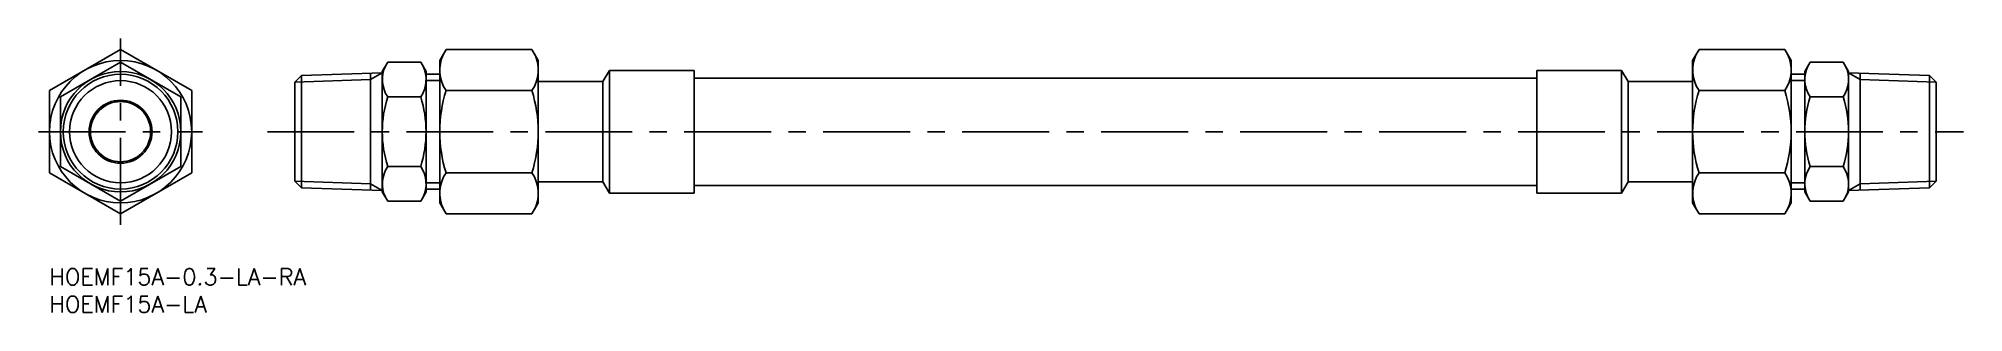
# Model space of a CAD drawing. Extents: x -2 to 350, y -8 to 42.
import ezdxf

# ---------------------------------------------------------------- set-up
doc = ezdxf.new("R2010")
doc.units = 0
doc.header["$LTSCALE"] = 0.5
doc.linetypes.add('CENTER', pattern=[50.8, 31.75, -6.35, 6.35, -6.35])
for name, color, linetype in [('MSM_CENTER', 1, 'CENTER'), ('MSM_CONTINUOUS', 7, 'CONTINUOUS'), ('MSM_NARROW', 5, 'CONTINUOUS'), ('MSM_PART_NUMBER', 7, 'CONTINUOUS')]:
    doc.layers.add(name, color=color, linetype=linetype)
doc.styles.get("Standard").update_dxf_attribs({"font": 'txt.shx', "height": 3, "bigfont": 'bigfont.shx'})

# ---------------------------------------------------------------- blocks, each defined once
blk = doc.blocks.new('*U11')
at = {"layer": 'MSM_PART_NUMBER'}
blk.add_text('HOEMF15A-0.3-LA-RA', height=3, dxfattribs=at).set_placement((0, -3))
blk = doc.blocks.new('*U12')
at = {"layer": 'MSM_PART_NUMBER'}
blk.add_text('HOEMF15A-LA', height=3, dxfattribs=at).set_placement((0, -8))

msp = doc.modelspace()

# ---------------------------------------------------------------- linework, layer by layer
at = {"layer": 'MSM_CENTER'}
for p, q in [((13, 8), (13, 42.02)), ((-2, 25.01), (28, 25.01)), ((39.84, 25.01), (349.84, 25.01))]:
    msp.add_line(p, q, dxfattribs=at)
at = {"layer": 'MSM_CONTINUOUS'}
for p, q in [((0, 32.52), (13, 40.02)), ((26, 32.52), (13, 40.02)), ((71.34, 38.01), (72.5, 40.02)), ((72.5, 40.02), (88.18, 40.02)), ((89.34, 38.01), (88.18, 40.02)), ((300.34, 38.01), (301.5, 40.02)), ((317.18, 40.02), (301.5, 40.02)), ((318.34, 38.01), (317.18, 40.02)), ((2, 31.36), (13, 37.71)), ((13, 37.71), (24, 31.36)), ((46.05, 35.25), (44.84, 34.04)), ((46.05, 35.25), (60.84, 35.76)), ((46.05, 35.25), (46.05, 14.78)), ((58.7, 35.69), (58.7, 14.33)), ((60.84, 36.01), (61.82, 37.71)), ((60.84, 36.01), (60.84, 14.01)), ((61.82, 37.71), (67.86, 37.71)), ((68.84, 36.01), (67.86, 37.71)), ((68.84, 36.01), (68.84, 14.01)), ((68.84, 35.49), (71.34, 35.49)), ((71.34, 38.01), (71.34, 12.01)), ((89.34, 38.01), (89.34, 12.01)), ((102.34, 36.21), (101.16, 34.16)), ((102.34, 36.21), (102.34, 13.81)), ((102.34, 36.21), (117.84, 36.21)), ((117.84, 36.21), (117.84, 13.81)), ((271.84, 13.81), (271.84, 36.21)), ((287.34, 36.21), (271.84, 36.21)), ((287.34, 13.81), (287.34, 36.21)), ((287.34, 36.21), (288.53, 34.16)), ((300.34, 12.01), (300.34, 38.01)), ((318.34, 12.01), (318.34, 38.01)), ((320.84, 35.49), (318.34, 35.49)), ((320.84, 36.01), (321.82, 37.71)), ((320.84, 14.01), (320.84, 36.01)), ((327.86, 37.71), (321.82, 37.71)), ((328.84, 36.01), (327.86, 37.71)), ((328.84, 14.01), (328.84, 36.01)), ((343.64, 35.25), (328.84, 35.76)), ((330.98, 14.33), (330.98, 35.69)), ((343.64, 14.78), (343.64, 35.25)), ((343.64, 35.25), (344.84, 34.04)), ((0, 17.51), (0, 32.52)), ((26, 17.51), (26, 32.52)), ((44.84, 15.98), (44.84, 34.04)), ((72.5, 32.52), (88.18, 32.52)), ((89.34, 34.16), (101.16, 34.16)), ((101.16, 34.16), (101.16, 15.86)), ((117.84, 34.81), (271.84, 34.81)), ((288.53, 15.86), (288.53, 34.16)), ((300.34, 34.16), (288.53, 34.16)), ((317.18, 32.52), (301.5, 32.52)), ((344.84, 34.04), (344.84, 15.98)), ((2, 18.66), (2, 31.36)), ((24, 18.66), (24, 31.36)), ((61.82, 31.36), (67.86, 31.36)), ((68.84, 31.36), (68.86, 31.36)), ((320.84, 31.36), (320.82, 31.36)), ((327.86, 31.36), (321.82, 31.36)), ((2, 18.66), (13, 12.31)), ((13, 12.31), (24, 18.66)), ((61.82, 18.66), (67.86, 18.66)), ((68.84, 18.66), (68.86, 18.66)), ((320.84, 18.66), (320.82, 18.66)), ((327.86, 18.66), (321.82, 18.66)), ((0, 17.51), (13, 10)), ((13, 10), (26, 17.51)), ((46.05, 14.78), (44.84, 15.98)), ((46.05, 14.78), (60.84, 14.26)), ((68.84, 14.53), (71.34, 14.53)), ((72.5, 17.51), (88.18, 17.51)), ((89.34, 15.86), (101.16, 15.86)), ((102.34, 13.81), (101.16, 15.86)), ((117.84, 15.21), (271.84, 15.21)), ((287.34, 13.81), (288.53, 15.86)), ((300.34, 15.86), (288.53, 15.86)), ((317.18, 17.51), (301.5, 17.51)), ((320.84, 14.53), (318.34, 14.53)), ((343.64, 14.78), (328.84, 14.26)), ((343.64, 14.78), (344.84, 15.98)), ((60.84, 14.01), (61.82, 12.31)), ((61.82, 12.31), (67.86, 12.31)), ((68.84, 14.01), (67.86, 12.31)), ((71.34, 12.01), (72.5, 10)), ((89.34, 12.01), (88.18, 10)), ((102.34, 13.81), (117.84, 13.81)), ((287.34, 13.81), (271.84, 13.81)), ((300.34, 12.01), (301.5, 10)), ((318.34, 12.01), (317.18, 10)), ((320.84, 14.01), (321.82, 12.31)), ((327.86, 12.31), (321.82, 12.31)), ((328.84, 14.01), (327.86, 12.31)), ((72.5, 10), (88.18, 10)), ((317.18, 10), (301.5, 10))]:
    msp.add_line(p, q, dxfattribs=at)
for radius in [13, 11, 10.48, 5.75, 5.5]:
    msp.add_circle((13, 25.01), radius, dxfattribs=at)
for centre, radius, start, end in [((77.99, 36.27), 6.65, 154.3842, 214.3842), ((82.7, 36.27), 6.65, 325.6158, 25.6158), ((306.99, 36.27), 6.65, 154.3842, 214.3842), ((311.7, 36.27), 6.65, 325.6158, 25.6158), ((66.47, 34.54), 5.62, 154.3842, 214.3842), ((63.22, 34.54), 5.62, 325.6158, 25.6158), ((326.47, 34.54), 5.62, 154.3842, 214.3842), ((323.22, 34.54), 5.62, 325.6158, 25.6158), ((96.18, 25.01), 24.84, 162.412, 197.588), ((64.5, 25.01), 24.84, 342.412, 17.588), ((325.18, 25.01), 24.84, 162.412, 197.588), ((293.5, 25.01), 24.84, 342.412, 17.588), ((81.86, 25.01), 21.02, 162.412, 197.588), ((47.82, 25.01), 21.02, 342.412, 17.588), ((341.86, 25.01), 21.02, 162.412, 197.588), ((307.82, 25.01), 21.02, 342.412, 17.588), ((66.47, 15.48), 5.62, 145.6158, 205.6158), ((63.22, 15.48), 5.62, 334.3842, 34.3842), ((326.47, 15.48), 5.62, 145.6158, 205.6158), ((323.22, 15.48), 5.62, 334.3842, 34.3842), ((77.99, 13.75), 6.65, 145.6158, 205.6158), ((82.7, 13.75), 6.65, 334.3842, 34.3842), ((306.99, 13.75), 6.65, 145.6158, 205.6158), ((311.7, 13.75), 6.65, 334.3842, 34.3842)]:
    msp.add_arc(centre, radius, start, end, dxfattribs=at)
at = {"layer": 'MSM_NARROW'}
for p, q in [((60.84, 35.76), (58.7, 34.53)), ((328.84, 35.76), (330.98, 34.53)), ((58.7, 34.53), (44.84, 34.04)), ((68.84, 34.33), (71.34, 34.33)), ((318.34, 34.33), (320.84, 34.33)), ((330.98, 34.53), (344.84, 34.04)), ((58.7, 15.5), (44.84, 15.98)), ((60.84, 14.26), (58.7, 15.5)), ((68.84, 15.7), (71.34, 15.7)), ((318.34, 15.7), (320.84, 15.7)), ((328.84, 14.26), (330.98, 15.5)), ((330.98, 15.5), (344.84, 15.98))]:
    msp.add_line(p, q, dxfattribs=at)
msp.add_circle((13, 25.01), 9.32, dxfattribs=at)

# ---------------------------------------------------------------- block references
at = {"layer": 'MSM_CONTINUOUS'}
for name in ['*U11', '*U12']:
    msp.add_blockref(name, (0, 0), dxfattribs=at)

doc.saveas('drawing.dxf')
